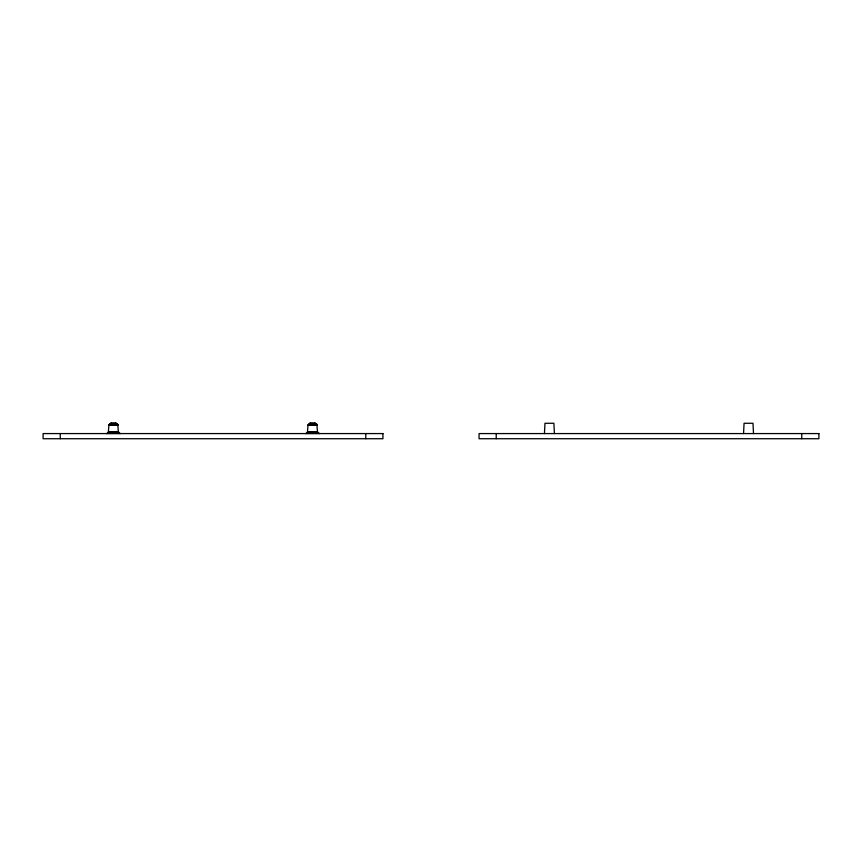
<?xml version="1.0" encoding="UTF-8"?>
<svg xmlns="http://www.w3.org/2000/svg" width="862" height="862" viewBox="0 0 862 862"><rect width="100%" height="100%" fill="white"/><g stroke="black" fill="none" stroke-linecap="round" stroke-linejoin="round"><path stroke-width="1.29" d="M106.769 433.575L108.31 432.713L108.924 424.988L110.735 423.274L116.208 423.274L117.749 424.136L118.363 431.862L120.174 433.575M305.87 433.575L307.4 432.713L308.025 424.988L309.835 423.274L315.309 423.274L316.85 424.136L317.464 431.862L319.274 433.575M544.45 433.575L544.967 423.274L553.889 423.274L554.406 433.575M743.55 433.575L744.068 423.274L752.989 423.274L753.507 433.575M112.459 424.988L112.857 423.274M112.383 431.862L111.985 433.575M311.559 424.988L311.958 423.274M311.484 431.862L311.074 433.575M111.5 424.988L112.286 423.274M111.349 431.862L110.562 433.575M310.6 424.988L311.387 423.274M310.449 431.862L309.663 433.575M110.638 424.988L111.769 423.274M110.422 431.862L109.291 433.575M309.738 424.988L310.87 423.274M309.523 431.862L308.391 433.575M109.916 424.988L111.327 423.274M109.646 431.862L108.224 433.575M309.016 424.988L310.428 423.274M308.747 431.862L307.325 433.575M109.377 424.988L111.004 423.274M109.065 431.862L107.427 433.575M308.477 424.988L310.104 423.274M308.165 431.862L306.527 433.575M109.032 424.988L110.799 423.274M108.698 431.862L106.931 433.575M308.133 424.988L309.9 423.274M307.799 431.862L306.032 433.575M108.924 424.988L118.019 424.988M308.025 424.988L317.119 424.988L315.233 423.274M108.58 431.862L118.363 431.862M307.68 431.862L317.464 431.862M319.102 433.575L317.335 431.862M116.133 423.274L117.911 424.988M120.012 433.575L118.245 431.862M315.039 423.274L316.666 424.988M318.606 433.575L316.979 431.862M115.939 423.274L117.566 424.988M119.516 433.575L117.879 431.862M314.705 423.274L316.128 424.988M317.809 433.575L316.397 431.862M115.605 423.274L117.027 424.988M118.708 433.575L117.297 431.862M314.274 423.274L315.406 424.988M316.753 433.575L315.621 431.862M115.174 423.274L116.305 424.988M117.652 433.575L116.521 431.862M313.757 423.274L314.544 424.988M315.481 433.575L314.695 431.862M114.657 423.274L115.443 424.988M116.381 433.575L115.594 431.862M313.175 423.274L313.585 424.988M314.059 433.575L313.66 431.862M114.075 423.274L114.484 424.988M114.958 433.575L114.56 431.862M801.735 433.575L801.735 438.726M496.221 433.575L496.221 438.726M365.779 433.575L365.779 438.726M312.572 423.274L312.572 424.988M312.572 431.862L312.572 433.575M113.472 423.274L113.472 424.988M113.472 431.862L113.472 433.575M60.265 433.575L60.265 438.726M382.943 433.575L43.1 433.575L43.1 438.726L382.943 438.726L382.943 433.575M818.9 433.575L479.056 433.575L479.056 438.726L818.9 438.726L818.9 433.575"/></g></svg>
